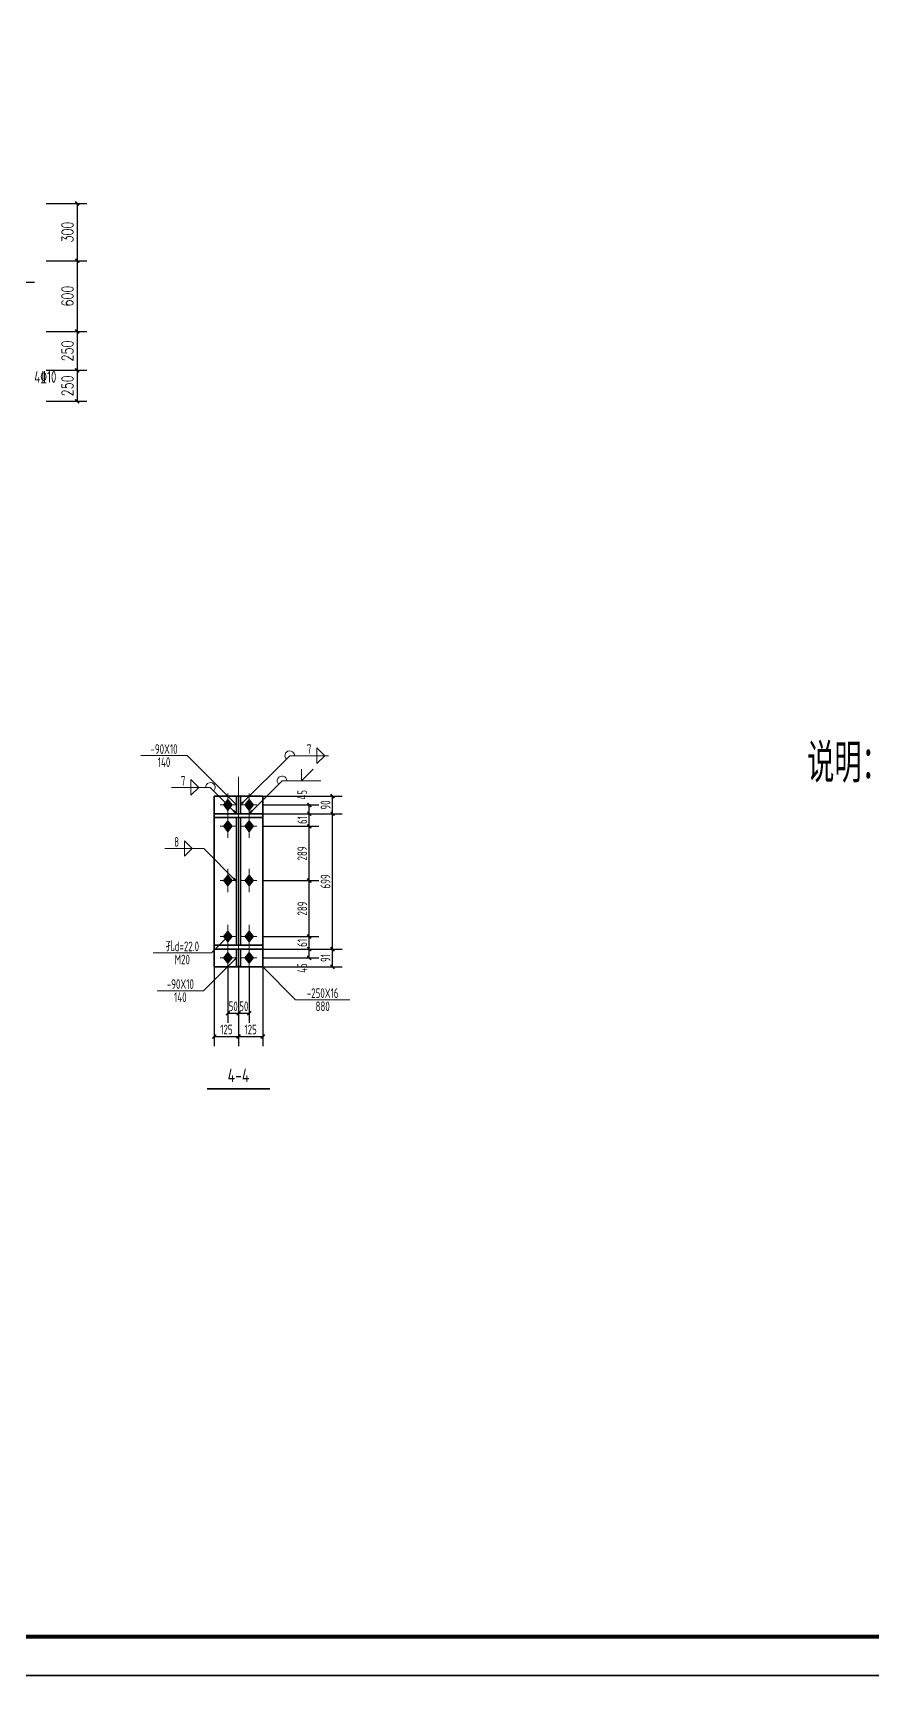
# Model space of a CAD drawing. Extents: x -73672 to 366960, y -527333 to 140666.
# Drawn here: x 261965 to 283600, y -443708 to -400854 of the extents above; entities that cross this region are included whole.
import ezdxf
from ezdxf.enums import TextEntityAlignment as Align

# ---------------------------------------------------------------- set-up
doc = ezdxf.new("R2010")
doc.units = 0
doc.header["$LTSCALE"] = 1000
doc.header["$MEASUREMENT"] = 0
doc.linetypes.add('线型6', pattern=[8.75, 5, -1.25, 1.25, -1.25])
for name, color, linetype, lineweight in [('Pkpm_尺寸标注', 9, 'Continuous', 18), ('Pkpm_层10', 7, 'Continuous', 35), ('Pkpm_层130', 9, 'Continuous', 18), ('Pkpm_层20', 2, 'Continuous', 35), ('Pkpm_焊缝标注', 9, 'Continuous', 18), ('Pkpm_编号标注', 9, 'Continuous', 18), ('Pkpm_螺栓孔标注', 9, 'Continuous', 18), ('Pkpm_钢板标注', 9, 'Continuous', 18)]:
    doc.layers.add(name, color=color, linetype=linetype, lineweight=lineweight)
for name, color, linetype in [('PUB_TITLE', 4, 'Continuous'), ('建-尺寸', 3, 'Continuous'), ('文字', 7, 'Continuous')]:
    doc.layers.add(name, color=color, linetype=linetype)
doc.styles.add('A-DIM_T3', font='SIMPLEX', dxfattribs={"width": 0.705882, "bigfont": 'GBCBIG'})
doc.styles.add('PkpmHz', font='Pkpmeng', dxfattribs={"width": 0.7, "bigfont": 'hztxt'})
doc.styles.add('TSSD_Dimension', font='Tssdeng.shx', dxfattribs={"width": 0.7, "bigfont": '1hztxt.shx'})
doc.dimstyles.new('A-DIM-100', dxfattribs={"dimtxt": 297.5, "dimasz": 100, "dimexe": 250, "dimexo": 300, "dimgap": 100, "dimtad": 1, "dimdec": 0, "dimzin": 0, "dimdsep": 46, "dimtxsty": 'A-DIM_T3', "dimblk": 'ARCHTICK', "dimcen": 0.09, "dimclrt": 7, "dimazin": 2, "dimtfac": 1, "dimtdec": 0, "dimtix": 1, "dimtmove": 2, "dimatfit": 3, "dimfxl": 0, "dimtolj": 1, "dimtzin": 0, "dimarcsym": 0})
doc.dimstyles.new('Pkpm_100', dxfattribs={"dimtxt": 250, "dimasz": 100, "dimexe": 250, "dimexo": 0.0625, "dimgap": 30, "dimtad": 1, "dimdec": 0, "dimrnd": 5, "dimzin": 0, "dimdsep": 46, "dimtxsty": 'PkpmHz', "dimblk1": 'ARCHTICK', "dimblk2": 'ARCHTICK', "dimsah": 1, "dimcen": 0.09, "dimadec": 0, "dimazin": 0, "dimtfac": 1, "dimtdec": 0, "dimtmove": 2, "dimatfit": 1, "dimfxl": 0, "dimtolj": 1, "dimtzin": 0, "dimarcsym": 0})

# ---------------------------------------------------------------- blocks, each defined once
blk = doc.blocks.new('_ArchTick')
at = {"color": 0, "linetype": 'ByBlock', "const_width": 0.4}
blk.add_lwpolyline([(-0.5, -0.5), (0.5, 0.5)], dxfattribs=at)
blk = doc.blocks.new('*D7856')
at = {"layer": 'Defpoints', "color": 0}
for p in [(267887, -420771), (269087, -420771), (267887, -420996)]:
    blk.add_point(p, dxfattribs=at)
at = {"layer": 'Pkpm_尺寸标注', "color": 0, "lineweight": -2}
for p, q in [((267891, -420771), (269337, -420771)), ((269087, -420996), (269087, -420771)), ((267891, -420996), (269337, -420996))]:
    blk.add_line(p, q, dxfattribs=at)
at = {"layer": 'Pkpm_尺寸标注', "color": 0, "linetype": 'ByBlock', "lineweight": -2, "xscale": 100, "yscale": 100, "zscale": 100}
for p, rotation in [((269087, -420771), 90), ((269087, -420996), 270)]:
    blk.add_blockref('_ArchTick', p, dxfattribs=dict(at, rotation=rotation))
at = {"layer": 'Pkpm_尺寸标注', "color": 0, "insert": (268907, -420508), "char_height": 250, "attachment_point": 5, "rotation": 90, "style": 'PkpmHz'}
blk.add_mtext('\\A1;45', dxfattribs=at)
blk = doc.blocks.new('*D7857')
at = {"layer": 'Defpoints', "color": 0}
for p in [(267887, -420996), (269087, -420996), (267887, -421321)]:
    blk.add_point(p, dxfattribs=at)
at = {"layer": 'Pkpm_尺寸标注', "color": 0, "lineweight": -2}
for p, q in [((267891, -420996), (269337, -420996)), ((269087, -421321), (269087, -420996)), ((267891, -421321), (269337, -421321))]:
    blk.add_line(p, q, dxfattribs=at)
at = {"layer": 'Pkpm_尺寸标注', "color": 0, "linetype": 'ByBlock', "lineweight": -2, "xscale": 100, "yscale": 100, "zscale": 100}
for p, rotation in [((269087, -420996), 90), ((269087, -421321), 270)]:
    blk.add_blockref('_ArchTick', p, dxfattribs=dict(at, rotation=rotation))
at = {"layer": 'Pkpm_尺寸标注', "color": 0, "insert": (268907, -421159), "char_height": 250, "attachment_point": 5, "rotation": 90, "style": 'PkpmHz'}
blk.add_mtext('\\A1;61', dxfattribs=at)
blk = doc.blocks.new('*D7858')
at = {"layer": 'Defpoints', "color": 0}
for p in [(267887, -424491), (269087, -424491), (267887, -424716)]:
    blk.add_point(p, dxfattribs=at)
at = {"layer": 'Pkpm_尺寸标注', "color": 0, "lineweight": -2}
for p, q in [((267891, -424491), (269337, -424491)), ((269087, -424716), (269087, -424491)), ((267891, -424716), (269337, -424716))]:
    blk.add_line(p, q, dxfattribs=at)
at = {"layer": 'Pkpm_尺寸标注', "color": 0, "linetype": 'ByBlock', "lineweight": -2, "xscale": 100, "yscale": 100, "zscale": 100}
for p, rotation in [((269087, -424491), 90), ((269087, -424716), 270)]:
    blk.add_blockref('_ArchTick', p, dxfattribs=dict(at, rotation=rotation))
at = {"layer": 'Pkpm_尺寸标注', "color": 0, "insert": (268907, -424979), "char_height": 250, "attachment_point": 5, "rotation": 90, "style": 'PkpmHz'}
blk.add_mtext('\\A1;45', dxfattribs=at)
blk = doc.blocks.new('*D7859')
at = {"layer": 'Defpoints', "color": 0}
for p in [(267887, -424166), (269087, -424166), (267887, -424491)]:
    blk.add_point(p, dxfattribs=at)
at = {"layer": 'Pkpm_尺寸标注', "color": 0, "lineweight": -2}
for p, q in [((267891, -424166), (269337, -424166)), ((269087, -424491), (269087, -424166)), ((267891, -424491), (269337, -424491))]:
    blk.add_line(p, q, dxfattribs=at)
at = {"layer": 'Pkpm_尺寸标注', "color": 0, "linetype": 'ByBlock', "lineweight": -2, "xscale": 100, "yscale": 100, "zscale": 100}
for p, rotation in [((269087, -424166), 90), ((269087, -424491), 270)]:
    blk.add_blockref('_ArchTick', p, dxfattribs=dict(at, rotation=rotation))
at = {"layer": 'Pkpm_尺寸标注', "color": 0, "insert": (268907, -424329), "char_height": 250, "attachment_point": 5, "rotation": 90, "style": 'PkpmHz'}
blk.add_mtext('\\A1;61', dxfattribs=at)
blk = doc.blocks.new('*D7860')
at = {"layer": 'Defpoints', "color": 0}
for p in [(267887, -421321), (269087, -421321), (267887, -422721)]:
    blk.add_point(p, dxfattribs=at)
at = {"layer": 'Pkpm_尺寸标注', "color": 0, "lineweight": -2}
for p, q in [((267891, -421321), (269337, -421321)), ((269087, -422721), (269087, -421321)), ((267891, -422721), (269337, -422721))]:
    blk.add_line(p, q, dxfattribs=at)
at = {"layer": 'Pkpm_尺寸标注', "color": 0, "linetype": 'ByBlock', "lineweight": -2, "xscale": 100, "yscale": 100, "zscale": 100}
for p, rotation in [((269087, -421321), 90), ((269087, -422721), 270)]:
    blk.add_blockref('_ArchTick', p, dxfattribs=dict(at, rotation=rotation))
at = {"layer": 'Pkpm_尺寸标注', "color": 0, "insert": (268907, -422021), "char_height": 250, "attachment_point": 5, "rotation": 90, "style": 'PkpmHz'}
blk.add_mtext('\\A1;289', dxfattribs=at)
blk = doc.blocks.new('*D7861')
at = {"layer": 'Defpoints', "color": 0}
for p in [(267887, -422721), (269087, -422721), (267887, -424166)]:
    blk.add_point(p, dxfattribs=at)
at = {"layer": 'Pkpm_尺寸标注', "color": 0, "lineweight": -2}
for p, q in [((267891, -422721), (269337, -422721)), ((269087, -424166), (269087, -422721)), ((267891, -424166), (269337, -424166))]:
    blk.add_line(p, q, dxfattribs=at)
at = {"layer": 'Pkpm_尺寸标注', "color": 0, "linetype": 'ByBlock', "lineweight": -2, "xscale": 100, "yscale": 100, "zscale": 100}
for p, rotation in [((269087, -422721), 90), ((269087, -424166), 270)]:
    blk.add_blockref('_ArchTick', p, dxfattribs=dict(at, rotation=rotation))
at = {"layer": 'Pkpm_尺寸标注', "color": 0, "insert": (268907, -423444), "char_height": 250, "attachment_point": 5, "rotation": 90, "style": 'PkpmHz'}
blk.add_mtext('\\A1;289', dxfattribs=at)
blk = doc.blocks.new('*D7862')
at = {"layer": 'Defpoints', "color": 0}
for p in [(266987, -424946), (267262, -424946), (267262, -426146)]:
    blk.add_point(p, dxfattribs=at)
at = {"layer": 'Pkpm_尺寸标注', "color": 0, "lineweight": -2}
for p, q in [((266987, -424950), (266987, -426396)), ((267262, -424950), (267262, -426396)), ((266987, -426146), (267262, -426146))]:
    blk.add_line(p, q, dxfattribs=at)
at = {"layer": 'Pkpm_尺寸标注', "color": 0, "linetype": 'ByBlock', "lineweight": -2, "xscale": 100, "yscale": 100, "zscale": 100, "rotation": 180}
blk.add_blockref('_ArchTick', (266987, -426146), dxfattribs=at)
at = {"layer": 'Pkpm_尺寸标注', "color": 0, "linetype": 'ByBlock', "lineweight": -2, "xscale": 100, "yscale": 100, "zscale": 100}
blk.add_blockref('_ArchTick', (267262, -426146), dxfattribs=at)
at = {"layer": 'Pkpm_尺寸标注', "color": 0, "insert": (267124, -425966), "char_height": 250, "attachment_point": 5, "style": 'PkpmHz'}
blk.add_mtext('\\A1;50', dxfattribs=at)
blk = doc.blocks.new('*D7863')
at = {"layer": 'Defpoints', "color": 0}
for p in [(267262, -424946), (267537, -424946), (267537, -426146)]:
    blk.add_point(p, dxfattribs=at)
at = {"layer": 'Pkpm_尺寸标注', "color": 0, "lineweight": -2}
for p, q in [((267262, -424950), (267262, -426396)), ((267537, -424950), (267537, -426396)), ((267262, -426146), (267537, -426146))]:
    blk.add_line(p, q, dxfattribs=at)
at = {"layer": 'Pkpm_尺寸标注', "color": 0, "linetype": 'ByBlock', "lineweight": -2, "xscale": 100, "yscale": 100, "zscale": 100, "rotation": 180}
blk.add_blockref('_ArchTick', (267262, -426146), dxfattribs=at)
at = {"layer": 'Pkpm_尺寸标注', "color": 0, "linetype": 'ByBlock', "lineweight": -2, "xscale": 100, "yscale": 100, "zscale": 100}
blk.add_blockref('_ArchTick', (267537, -426146), dxfattribs=at)
at = {"layer": 'Pkpm_尺寸标注', "color": 0, "insert": (267399, -425966), "char_height": 250, "attachment_point": 5, "style": 'PkpmHz'}
blk.add_mtext('\\A1;50', dxfattribs=at)
blk = doc.blocks.new('*D7864')
at = {"layer": 'Defpoints', "color": 0}
for p in [(266637, -424946), (267262, -424946), (267262, -426746)]:
    blk.add_point(p, dxfattribs=at)
at = {"layer": 'Pkpm_尺寸标注', "color": 0, "lineweight": -2}
for p, q in [((266637, -424949), (266637, -426996)), ((267262, -424949), (267262, -426996)), ((266637, -426746), (267262, -426746))]:
    blk.add_line(p, q, dxfattribs=at)
at = {"layer": 'Pkpm_尺寸标注', "color": 0, "linetype": 'ByBlock', "lineweight": -2, "xscale": 100, "yscale": 100, "zscale": 100, "rotation": 180}
blk.add_blockref('_ArchTick', (266637, -426746), dxfattribs=at)
at = {"layer": 'Pkpm_尺寸标注', "color": 0, "linetype": 'ByBlock', "lineweight": -2, "xscale": 100, "yscale": 100, "zscale": 100}
blk.add_blockref('_ArchTick', (267262, -426746), dxfattribs=at)
at = {"layer": 'Pkpm_尺寸标注', "color": 0, "insert": (266949, -426566), "char_height": 250, "attachment_point": 5, "style": 'PkpmHz'}
blk.add_mtext('\\A1;125', dxfattribs=at)
blk = doc.blocks.new('*D7865')
at = {"layer": 'Defpoints', "color": 0}
for p in [(267262, -424946), (267887, -424946), (267887, -426746)]:
    blk.add_point(p, dxfattribs=at)
at = {"layer": 'Pkpm_尺寸标注', "color": 0, "lineweight": -2}
for p, q in [((267262, -424949), (267262, -426996)), ((267887, -424949), (267887, -426996)), ((267262, -426746), (267887, -426746))]:
    blk.add_line(p, q, dxfattribs=at)
at = {"layer": 'Pkpm_尺寸标注', "color": 0, "linetype": 'ByBlock', "lineweight": -2, "xscale": 100, "yscale": 100, "zscale": 100, "rotation": 180}
blk.add_blockref('_ArchTick', (267262, -426746), dxfattribs=at)
at = {"layer": 'Pkpm_尺寸标注', "color": 0, "linetype": 'ByBlock', "lineweight": -2, "xscale": 100, "yscale": 100, "zscale": 100}
blk.add_blockref('_ArchTick', (267887, -426746), dxfattribs=at)
at = {"layer": 'Pkpm_尺寸标注', "color": 0, "insert": (267574, -426566), "char_height": 250, "attachment_point": 5, "style": 'PkpmHz'}
blk.add_mtext('\\A1;125', dxfattribs=at)
blk = doc.blocks.new('*D7866')
at = {"layer": 'Defpoints', "color": 0}
for p in [(267887, -424491), (269687, -424491), (267887, -424946)]:
    blk.add_point(p, dxfattribs=at)
at = {"layer": 'Pkpm_尺寸标注', "color": 0, "lineweight": -2}
for p, q in [((267890, -424491), (269937, -424491)), ((269687, -424946), (269687, -424491)), ((267890, -424946), (269937, -424946))]:
    blk.add_line(p, q, dxfattribs=at)
at = {"layer": 'Pkpm_尺寸标注', "color": 0, "linetype": 'ByBlock', "lineweight": -2, "xscale": 100, "yscale": 100, "zscale": 100}
for p, rotation in [((269687, -424491), 90), ((269687, -424946), 270)]:
    blk.add_blockref('_ArchTick', p, dxfattribs=dict(at, rotation=rotation))
at = {"layer": 'Pkpm_尺寸标注', "color": 0, "insert": (269507, -424719), "char_height": 250, "attachment_point": 5, "rotation": 90, "style": 'PkpmHz'}
blk.add_mtext('\\A1;91', dxfattribs=at)
blk = doc.blocks.new('*D7867')
at = {"layer": 'Defpoints', "color": 0}
for p in [(267887, -420996), (269687, -420996), (267887, -424491)]:
    blk.add_point(p, dxfattribs=at)
at = {"layer": 'Pkpm_尺寸标注', "color": 0, "lineweight": -2}
for p, q in [((267890, -420996), (269937, -420996)), ((269687, -424491), (269687, -420996)), ((267890, -424491), (269937, -424491))]:
    blk.add_line(p, q, dxfattribs=at)
at = {"layer": 'Pkpm_尺寸标注', "color": 0, "linetype": 'ByBlock', "lineweight": -2, "xscale": 100, "yscale": 100, "zscale": 100}
for p, rotation in [((269687, -420996), 90), ((269687, -424491), 270)]:
    blk.add_blockref('_ArchTick', p, dxfattribs=dict(at, rotation=rotation))
at = {"layer": 'Pkpm_尺寸标注', "color": 0, "insert": (269507, -422744), "char_height": 250, "attachment_point": 5, "rotation": 90, "style": 'PkpmHz'}
blk.add_mtext('\\A1;699', dxfattribs=at)
blk = doc.blocks.new('*D7868')
at = {"layer": 'Defpoints', "color": 0}
for p in [(267887, -420546), (269687, -420546), (267887, -420996)]:
    blk.add_point(p, dxfattribs=at)
at = {"layer": 'Pkpm_尺寸标注', "color": 0, "lineweight": -2}
for p, q in [((267890, -420546), (269937, -420546)), ((269687, -420996), (269687, -420546)), ((267890, -420996), (269937, -420996))]:
    blk.add_line(p, q, dxfattribs=at)
at = {"layer": 'Pkpm_尺寸标注', "color": 0, "linetype": 'ByBlock', "lineweight": -2, "xscale": 100, "yscale": 100, "zscale": 100}
for p, rotation in [((269687, -420546), 90), ((269687, -420996), 270)]:
    blk.add_blockref('_ArchTick', p, dxfattribs=dict(at, rotation=rotation))
at = {"layer": 'Pkpm_尺寸标注', "color": 0, "insert": (269507, -420771), "char_height": 250, "attachment_point": 5, "rotation": 90, "style": 'PkpmHz'}
blk.add_mtext('\\A1;90', dxfattribs=at)
blk = doc.blocks.new('*D8923')
at = {"layer": 'Defpoints', "color": 0}
for p in [(261997, -405248), (261997, -406724), (263100, -406724)]:
    blk.add_point(p, dxfattribs=at)
at = {"layer": '建-尺寸', "color": 0, "lineweight": -2}
for p, q in [((262297, -405248), (263350, -405248)), ((263100, -405248), (263100, -406724)), ((262297, -406724), (263350, -406724))]:
    blk.add_line(p, q, dxfattribs=at)
at = {"layer": '建-尺寸', "color": 0, "linetype": 'ByBlock', "lineweight": -2, "xscale": 100, "yscale": 100, "zscale": 100}
for p, rotation in [((263100, -405248), 90), ((263100, -406724), 270)]:
    blk.add_blockref('_ArchTick', p, dxfattribs=dict(at, rotation=rotation))
at = {"layer": '建-尺寸', "color": 7, "insert": (262851, -405986), "char_height": 297.5, "attachment_point": 5, "rotation": 90, "style": 'A-DIM_T3'}
blk.add_mtext('\\A1;300', dxfattribs=at)
blk = doc.blocks.new('*D8924')
at = {"layer": 'Defpoints', "color": 0}
for p in [(261997, -406724), (261997, -408553), (263100, -408553)]:
    blk.add_point(p, dxfattribs=at)
at = {"layer": '建-尺寸', "color": 0, "lineweight": -2}
for p, q in [((262297, -406724), (263350, -406724)), ((263100, -406724), (263100, -408553)), ((262297, -408553), (263350, -408553))]:
    blk.add_line(p, q, dxfattribs=at)
at = {"layer": '建-尺寸', "color": 0, "linetype": 'ByBlock', "lineweight": -2, "xscale": 100, "yscale": 100, "zscale": 100}
for p, rotation in [((263100, -406724), 90), ((263100, -408553), 270)]:
    blk.add_blockref('_ArchTick', p, dxfattribs=dict(at, rotation=rotation))
at = {"layer": '建-尺寸', "color": 7, "insert": (262851, -407638), "char_height": 297.5, "attachment_point": 5, "rotation": 90, "style": 'A-DIM_T3'}
blk.add_mtext('\\A1;600', dxfattribs=at)
blk = doc.blocks.new('*D8925')
at = {"layer": 'Defpoints', "color": 0}
for p in [(261997, -408553), (261997, -409553), (263100, -409553)]:
    blk.add_point(p, dxfattribs=at)
at = {"layer": '建-尺寸', "color": 0, "lineweight": -2}
for p, q in [((262297, -408553), (263350, -408553)), ((263100, -408553), (263100, -409553)), ((262297, -409553), (263350, -409553))]:
    blk.add_line(p, q, dxfattribs=at)
at = {"layer": '建-尺寸', "color": 0, "linetype": 'ByBlock', "lineweight": -2, "xscale": 100, "yscale": 100, "zscale": 100}
for p, rotation in [((263100, -408553), 90), ((263100, -409553), 270)]:
    blk.add_blockref('_ArchTick', p, dxfattribs=dict(at, rotation=rotation))
at = {"layer": '建-尺寸', "color": 7, "insert": (262851, -409053), "char_height": 297.5, "attachment_point": 5, "rotation": 90, "style": 'A-DIM_T3'}
blk.add_mtext('\\A1;250', dxfattribs=at)
blk = doc.blocks.new('*D8926')
at = {"layer": 'Defpoints', "color": 0}
for p in [(261997, -409553), (261997, -410353), (263100, -410353)]:
    blk.add_point(p, dxfattribs=at)
at = {"layer": '建-尺寸', "color": 0, "lineweight": -2}
for p, q in [((262297, -409553), (263350, -409553)), ((263100, -409553), (263100, -410353)), ((262297, -410353), (263350, -410353))]:
    blk.add_line(p, q, dxfattribs=at)
at = {"layer": '建-尺寸', "color": 0, "linetype": 'ByBlock', "lineweight": -2, "xscale": 100, "yscale": 100, "zscale": 100}
for p, rotation in [((263100, -409553), 90), ((263100, -410353), 270)]:
    blk.add_blockref('_ArchTick', p, dxfattribs=dict(at, rotation=rotation))
at = {"layer": '建-尺寸', "color": 7, "insert": (262851, -409953), "char_height": 297.5, "attachment_point": 5, "rotation": 90, "style": 'A-DIM_T3'}
blk.add_mtext('\\A1;250', dxfattribs=at)

msp = doc.modelspace()

# ---------------------------------------------------------------- hatches: boundary and pattern name
at = {"layer": 'Pkpm_层10'}
for points in [[(266986.94, -420641.21), (266886.94, -420771.21), (266986.94, -420901.21), (267086.94, -420771.21)], [(267536.94, -420641.21), (267436.94, -420771.21), (267536.94, -420901.21), (267636.94, -420771.21)], [(266986.94, -421191.21), (266886.94, -421321.21), (266986.94, -421451.21), (267086.94, -421321.21)], [(267536.94, -421191.21), (267436.94, -421321.21), (267536.94, -421451.21), (267636.94, -421321.21)], [(266986.94, -422591.21), (266886.94, -422721.21), (266986.94, -422851.21), (267086.94, -422721.21)], [(267536.94, -422591.21), (267436.94, -422721.21), (267536.94, -422851.21), (267636.94, -422721.21)], [(266986.94, -424036.21), (266886.94, -424166.21), (266986.94, -424296.21), (267086.94, -424166.21)], [(267536.94, -424036.21), (267436.94, -424166.21), (267536.94, -424296.21), (267636.94, -424166.21)], [(266986.94, -424586.21), (266886.94, -424716.21), (266986.94, -424846.21), (267086.94, -424716.21)], [(267536.94, -424586.21), (267436.94, -424716.21), (267536.94, -424846.21), (267636.94, -424716.21)]]:
    msp.add_hatch(color=1, dxfattribs=at).paths.add_polyline_path(points)
at = {"layer": 'Pkpm_焊缝标注'}
for points in [[(267311.94, -420771.21), (267393.29, -420711.14), (267372.08, -420689.91)], [(267211.94, -420996.21), (267151.93, -420914.82), (267130.7, -420936.01)], [(267536.94, -420996.21), (267618.29, -420936.14), (267597.08, -420914.91)], [(267211.94, -422743.71), (267151.93, -422662.32), (267130.7, -422683.51)]]:
    msp.add_hatch(color=256, dxfattribs=at).paths.add_polyline_path(points)

# ---------------------------------------------------------------- linework, layer by layer
at = {"color": 0}
msp.add_line((260386.94, -407281.48), (261999.84, -407281.48), dxfattribs=at)
at = {"layer": 'Pkpm_层10', "linetype": '线型6', "lineweight": 18, "ltscale": 100}
msp.add_line((267261.94, -425446.21), (267261.94, -420046.21), dxfattribs=at)
at = {"layer": 'Pkpm_层10', "color": 9, "lineweight": 18, "ltscale": 100}
for p, q in [((267186.94, -420771.21), (266786.94, -420771.21)), ((266986.94, -420471.21), (266986.94, -421071.21)), ((267736.94, -420771.21), (267336.94, -420771.21)), ((267536.94, -420471.21), (267536.94, -421071.21)), ((266986.94, -421021.21), (266986.94, -421621.21)), ((267536.94, -421021.21), (267536.94, -421621.21)), ((267186.94, -421321.21), (266786.94, -421321.21)), ((267736.94, -421321.21), (267336.94, -421321.21)), ((266986.94, -422421.21), (266986.94, -423021.21)), ((267536.94, -422421.21), (267536.94, -423021.21)), ((267186.94, -422721.21), (266786.94, -422721.21)), ((267736.94, -422721.21), (267336.94, -422721.21)), ((267186.94, -424166.21), (266786.94, -424166.21)), ((266986.94, -423866.21), (266986.94, -424466.21)), ((267736.94, -424166.21), (267336.94, -424166.21)), ((267536.94, -423866.21), (267536.94, -424466.21)), ((266986.94, -424416.21), (266986.94, -425016.21)), ((267536.94, -424416.21), (267536.94, -425016.21)), ((267186.94, -424716.21), (266786.94, -424716.21)), ((267736.94, -424716.21), (267336.94, -424716.21))]:
    msp.add_line(p, q, dxfattribs=at)
at = {"layer": 'Pkpm_层10', "color": 3, "ltscale": 100}
for p, q in [((267886.94, -420996.21), (266636.94, -420996.21)), ((266636.94, -420996.21), (266636.94, -421096.21)), ((266636.94, -421096.21), (267886.94, -421096.21)), ((267211.94, -424391.21), (267211.94, -421096.21)), ((267311.94, -424391.21), (267311.94, -421096.21)), ((267886.94, -421096.21), (267886.94, -420996.21)), ((267886.94, -424391.21), (266636.94, -424391.21)), ((266636.94, -424391.21), (266636.94, -424491.21)), ((266636.94, -424491.21), (267886.94, -424491.21)), ((267886.94, -424491.21), (267886.94, -424391.21))]:
    msp.add_line(p, q, dxfattribs=at)
at = {"layer": 'Pkpm_层10', "ltscale": 100}
msp.add_line((266451.94, -428096.21), (268071.94, -428096.21), dxfattribs=at)
at = {"layer": 'Pkpm_层10', "color": 1, "linetype": 'Continuous'}
for points in [[(266986.94, -420641.21), (266886.94, -420771.21), (266986.94, -420901.21), (267086.94, -420771.21)], [(267536.94, -420641.21), (267436.94, -420771.21), (267536.94, -420901.21), (267636.94, -420771.21)], [(266986.94, -421191.21), (266886.94, -421321.21), (266986.94, -421451.21), (267086.94, -421321.21)], [(267536.94, -421191.21), (267436.94, -421321.21), (267536.94, -421451.21), (267636.94, -421321.21)], [(266986.94, -422591.21), (266886.94, -422721.21), (266986.94, -422851.21), (267086.94, -422721.21)], [(267536.94, -422591.21), (267436.94, -422721.21), (267536.94, -422851.21), (267636.94, -422721.21)], [(266986.94, -424036.21), (266886.94, -424166.21), (266986.94, -424296.21), (267086.94, -424166.21)], [(267536.94, -424036.21), (267436.94, -424166.21), (267536.94, -424296.21), (267636.94, -424166.21)], [(266986.94, -424586.21), (266886.94, -424716.21), (266986.94, -424846.21), (267086.94, -424716.21)], [(267536.94, -424586.21), (267436.94, -424716.21), (267536.94, -424846.21), (267636.94, -424716.21)]]:
    msp.add_lwpolyline(points, close=True, dxfattribs=at)
at = {"layer": 'Pkpm_层20', "ltscale": 100}
for p, q in [((267886.94, -420546.21), (266636.94, -420546.21)), ((266636.94, -420546.21), (266636.94, -424946.21)), ((267311.94, -420546.21), (267211.94, -420546.21)), ((267211.94, -420546.21), (267211.94, -420996.21)), ((267311.94, -420996.21), (267311.94, -420546.21)), ((267886.94, -424946.21), (267886.94, -420546.21)), ((267211.94, -420996.21), (267311.94, -420996.21)), ((267211.94, -424491.21), (267311.94, -424491.21)), ((267211.94, -424941.21), (267211.94, -424491.21)), ((267311.94, -424491.21), (267311.94, -424941.21)), ((266636.94, -424946.21), (267886.94, -424946.21)), ((267311.94, -424941.21), (267211.94, -424941.21))]:
    msp.add_line(p, q, dxfattribs=at)
at = {"layer": 'Pkpm_焊缝标注', "ltscale": 100}
for p, q in [((267311.94, -420771.21), (268585.24, -419498.92)), ((268585.24, -419498.92), (269585.24, -419498.92)), ((269285.24, -419298.92), (269485.24, -419498.92)), ((269285.24, -419498.92), (269285.24, -419298.92)), ((269285.24, -419698.92), (269485.24, -419498.92)), ((269285.24, -419498.92), (269285.24, -419698.92)), ((268885.81, -420148.02), (268885.81, -419848.02)), ((268885.81, -420148.02), (269185.81, -419848.02)), ((266533.93, -420316.57), (265533.93, -420316.57)), ((266233.93, -420316.57), (266033.93, -420116.57)), ((266033.93, -420316.57), (266033.93, -420116.57)), ((266233.93, -420316.57), (266033.93, -420516.57)), ((266033.93, -420316.57), (266033.93, -420516.57)), ((267211.94, -420996.21), (266533.93, -420316.57)), ((267536.94, -420996.21), (268385.81, -420148.02)), ((268385.81, -420148.02), (269385.81, -420148.02)), ((266364.43, -421894.17), (265364.43, -421894.17)), ((266064.43, -421894.17), (265864.43, -421694.17)), ((265864.43, -421894.17), (265864.43, -421694.17)), ((266064.43, -421894.17), (265864.43, -422094.17)), ((265864.43, -421894.17), (265864.43, -422094.17)), ((267211.94, -422743.71), (266364.43, -421894.17))]:
    msp.add_line(p, q, dxfattribs=at)
at = {"layer": 'Pkpm_焊缝标注', "linetype": 'Continuous'}
for points in [[(267311.94, -420771.21), (267393.29, -420711.14), (267372.08, -420689.91)], [(267211.94, -420996.21), (267151.93, -420914.82), (267130.7, -420936.01)], [(267536.94, -420996.21), (267618.29, -420936.14), (267597.08, -420914.91)], [(267211.94, -422743.71), (267151.93, -422662.32), (267130.7, -422683.51)]]:
    msp.add_lwpolyline(points, close=True, dxfattribs=at)
at = {"layer": 'Pkpm_焊缝标注', "ltscale": 100}
for centre, start, end in [((268585.24, -419498.92), 0, 224.977188), ((266533.93, -420316.57), 314.931549, 180), ((268385.81, -420148.02), 0, 224.977188)]:
    msp.add_arc(centre, 125, start, end, dxfattribs=at)
at = {"layer": 'Pkpm_编号标注', "ltscale": 100}
msp.add_lwpolyline([(266641.94, -422746.21, 10, 10, 1), (266631.94, -422746.21, 10, 10, 1)], format="xyseb", close=True, dxfattribs=at)
at = {"layer": 'Pkpm_螺栓孔标注', "ltscale": 100}
for p, q in [((266986.94, -424166.21), (266561.83, -424589.63)), ((266561.83, -424589.63), (265061.83, -424589.63))]:
    msp.add_line(p, q, dxfattribs=at)
msp.add_lwpolyline([(266991.94, -424166.21, 10, 10, 1), (266981.94, -424166.21, 10, 10, 1)], format="xyseb", close=True, dxfattribs=at)
at = {"layer": 'Pkpm_钢板标注', "ltscale": 100}
for p, q in [((265940.67, -419496.9), (264740.67, -419496.9)), ((267211.94, -420771.21), (265940.67, -419496.9)), ((267211.94, -424716.21), (266361.73, -425563.04)), ((267886.94, -424946.21), (268733.11, -425797.1)), ((266361.73, -425563.04), (265161.73, -425563.04)), ((268733.11, -425797.1), (270133.1, -425797.1))]:
    msp.add_line(p, q, dxfattribs=at)
for points in [[(267216.94, -420771.21, 10, 10, 1), (267206.94, -420771.21, 10, 10, 1)], [(267216.94, -424716.21, 10, 10, 1), (267206.94, -424716.21, 10, 10, 1)], [(267891.94, -424946.21, 10, 10, 1), (267881.94, -424946.21, 10, 10, 1)]]:
    msp.add_lwpolyline(points, format="xyseb", close=True, dxfattribs=at)
at = {"layer": 'PUB_TITLE'}
for points in [[(185241.64, -443233.5), (333941.64, -443233.5), (333941.64, -359133.5), (185241.64, -359133.5)], [(185241.64, -527333.5), (333941.64, -527333.5), (333941.64, -443233.5), (185241.64, -443233.5)]]:
    msp.add_lwpolyline(points, close=True, dxfattribs=at)
at = {"layer": 'PUB_TITLE', "const_width": 100}
msp.add_lwpolyline([(187741.64, -442233.5), (332941.64, -442233.5), (332941.64, -360133.5), (187741.64, -360133.5)], close=True, dxfattribs=at)

# ---------------------------------------------------------------- texts
at = {"layer": 'Pkpm_层10', "style": 'PkpmHz', "width": 0.771429}
msp.add_text('4-4', height=350, dxfattribs=at).set_placement((267261.94, -427746.21), align=Align.MIDDLE_CENTER)
at = {"layer": 'Pkpm_层130', "style": 'PkpmHz', "width": 0.7}
msp.add_text('说明：', height=1000, dxfattribs=at).set_placement((281934.89, -419688.02), align=Align.MIDDLE_LEFT)
at = {"layer": 'Pkpm_焊缝标注', "style": 'PkpmHz', "width": 0.7}
for s, p in [('7', (269085.24, -419453.92)), ('7', (265833.93, -420271.57)), ('8', (265664.43, -421849.17))]:
    msp.add_text(s, height=250, dxfattribs=at).set_placement(p, align=Align.CENTER)
at = {"layer": 'Pkpm_螺栓孔标注', "style": 'PkpmHz', "width": 0.7}
msp.add_text('孔d=22.0', height=250, dxfattribs=at).set_placement((265811.83, -424544.63), align=Align.CENTER)
msp.add_text('M20', height=250, dxfattribs=at).set_placement((265811.83, -424634.63), align=Align.TOP_CENTER)
at = {"layer": 'Pkpm_钢板标注', "style": 'PkpmHz', "width": 0.7}
for s, p in [('-90X10', (265340.67, -419451.9)), ('-90X10', (265761.73, -425518.04)), ('-250X16', (269433.1, -425752.1))]:
    msp.add_text(s, height=250, dxfattribs=at).set_placement(p, align=Align.CENTER)
for s, p in [('140', (265340.67, -419541.9)), ('140', (265761.73, -425608.04)), ('880', (269433.1, -425842.1))]:
    msp.add_text(s, height=250, dxfattribs=at).set_placement(p, align=Align.TOP_CENTER)
at = {"layer": '文字', "style": 'TSSD_Dimension', "width": 0.7}
msp.add_text('4%%13210', height=300, dxfattribs=at).set_placement((261994.48, -409872.5))

# ---------------------------------------------------------------- dimensions: what is measured, and where the dimension line sits
at = {"layer": 'Pkpm_尺寸标注'}
for base, p1, p2, angle, text, override, picture, middle in [((269086.94, -420771.21), (267886.94, -420996.21), (267886.94, -420771.21), 90, '45', {"dimexo": 4, "dimtih": 0, "dimtoh": 0}, '*D7856', (268906.94, -420507.96)), ((269686.94, -420546.21), (267886.94, -420996.21), (267886.94, -420546.21), 90, '90', {"dimexo": 3, "dimtih": 0, "dimtoh": 0}, '*D7868', (269506.94, -420771.21)), ((269086.94, -420996.21), (267886.94, -421321.21), (267886.94, -420996.21), 90, '61', {"dimexo": 4, "dimtih": 0, "dimtoh": 0}, '*D7857', (268906.94, -421158.71)), ((269686.94, -420996.21), (267886.94, -424491.21), (267886.94, -420996.21), 90, '699', {"dimexo": 3, "dimtih": 0, "dimtoh": 0}, '*D7867', (269506.94, -422743.71)), ((269086.94, -421321.21), (267886.94, -422721.21), (267886.94, -421321.21), 90, '289', {"dimexo": 4, "dimtih": 0, "dimtoh": 0}, '*D7860', (268906.94, -422021.21)), ((269086.94, -422721.21), (267886.94, -424166.21), (267886.94, -422721.21), 90, '289', {"dimexo": 4, "dimtih": 0, "dimtoh": 0}, '*D7861', (268906.94, -423443.71)), ((269086.94, -424166.21), (267886.94, -424491.21), (267886.94, -424166.21), 90, '61', {"dimexo": 4, "dimtih": 0, "dimtoh": 0}, '*D7859', (268906.94, -424328.71)), ((269086.94, -424491.21), (267886.94, -424716.21), (267886.94, -424491.21), 90, '45', {"dimexo": 4, "dimtih": 0, "dimtoh": 0}, '*D7858', (268906.94, -424979.46)), ((269686.94, -424491.21), (267886.94, -424946.21), (267886.94, -424491.21), 90, '91', {"dimexo": 3, "dimtih": 0, "dimtoh": 0}, '*D7866', (269506.94, -424718.71)), ((267261.94, -426746.21), (266636.94, -424946.21), (267261.94, -424946.21), 0, '125', {"dimexo": 3, "dimtih": 0, "dimtoh": 0}, '*D7864', (266949.44, -426566.21)), ((267261.94, -426146.21), (266986.94, -424946.21), (267261.94, -424946.21), 0, '50', {"dimexo": 4, "dimtih": 0, "dimtoh": 0}, '*D7862', (267124.44, -425966.21)), ((267536.94, -426146.21), (267261.94, -424946.21), (267536.94, -424946.21), 0, '50', {"dimexo": 4, "dimtih": 0, "dimtoh": 0}, '*D7863', (267399.44, -425966.21)), ((267886.94, -426746.21), (267261.94, -424946.21), (267886.94, -424946.21), 0, '125', {"dimexo": 3, "dimtih": 0, "dimtoh": 0}, '*D7865', (267574.44, -426566.21))]:
    dim = msp.add_linear_dim(base=base, p1=p1, p2=p2, angle=angle, text=text, dimstyle='Pkpm_100', override=override, dxfattribs=at)
    dim.commit()
    dim.dimension.update_dxf_attribs({"geometry": picture, "text_midpoint": middle, "dimtype": 161})
at = {"layer": '建-尺寸'}
for p1, p2, text, picture, middle in [((261997.05, -405248.44), (261997.05, -406724.22), '300', '*D8923', (262851.11, -405986.33)), ((261997.05, -406724.22), (261997.05, -408552.6), '600', '*D8924', (262851.11, -407638.41)), ((261997.05, -408552.6), (261997.05, -409552.6), '250', '*D8925', (262851.11, -409052.6)), ((261997.05, -409552.6), (261997.05, -410352.6), '250', '*D8926', (262851.11, -409952.6))]:
    dim = msp.add_aligned_dim(p1=p1, p2=p2, distance=1102.81, text=text, dimstyle='A-DIM-100', dxfattribs=at)
    dim.commit()
    dim.dimension.update_dxf_attribs({"geometry": picture, "text_midpoint": middle})

doc.saveas('drawing.dxf')
